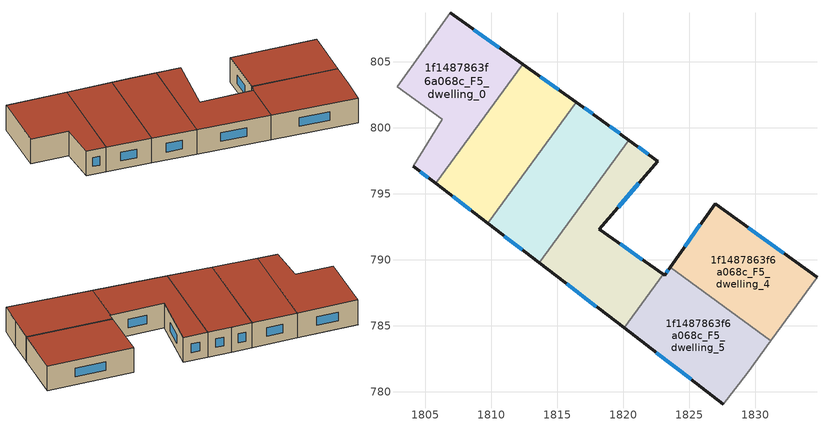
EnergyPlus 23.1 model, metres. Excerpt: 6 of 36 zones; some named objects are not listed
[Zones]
1f1487863f6a068c_F5_dwelling_0
 floor to 1f1487863f6a068c_F4_dwelling_0 (EU_floor_Construction): 1812.37,804.82 1805.77,795.79 1804.06,797.1 1806.27,800.64 1802.84,803.11 1806.89,808.71 z15
 wall outside (EU_wall_Construction): 1804.06,797.1 1805.77,795.79 / 1812.37,804.82 1806.89,808.71 z15:18
 wall adiabatic (EU_wall_Construction): 1806.89,808.71 1802.84,803.11 1806.27,800.64 1804.06,797.1 z15:18
 wall to 1f1487863f6a068c_F5_dwelling_1 (EU_wall_Construction): 1805.77,795.79 1812.37,804.82 z15:18
 window (EU_Window_Construction): 1804.62,796.67 1805.21,796.21 / 1810.59,806.08 1808.67,807.44 z15.98:17.02
 roof outside (EU_roof_Construction): 1805.77,795.79 1812.37,804.82 1806.89,808.71 1802.84,803.11 1806.27,800.64 1804.06,797.1 z18
1f1487863f6a068c_F5_dwelling_1
 floor to 1f1487863f6a068c_F4_dwelling_1 (EU_floor_Construction): 1816.44,801.93 1809.72,792.75 1805.77,795.79 1812.37,804.82 z15
 wall outside (EU_wall_Construction): 1816.44,801.93 1812.37,804.82 / 1805.77,795.79 1809.72,792.75 z15:18
 wall to 1f1487863f6a068c_F5_dwelling_2 (EU_wall_Construction): 1809.72,792.75 1816.44,801.93 z15:18
 window (EU_Window_Construction): 1815.12,802.87 1813.7,803.88 / 1807.06,794.8 1808.44,793.74 z15.98:17.02
 roof outside (EU_roof_Construction): 1809.72,792.75 1816.44,801.93 1812.37,804.82 1805.77,795.79 z18
1f1487863f6a068c_F5_dwelling_2
 floor to 1f1487863f6a068c_F4_dwelling_2 (EU_floor_Construction): 1818.28,800.63 1820.42,799.07 1813.61,789.77 1809.72,792.75 1816.44,801.93 z15
 wall outside (EU_wall_Construction): 1809.72,792.75 1813.61,789.77 / 1820.42,799.07 1818.28,800.63 1816.44,801.93 z15:18
 wall to 1f1487863f6a068c_F5_dwelling_3 (EU_wall_Construction): 1813.61,789.77 1820.42,799.07 z15:18
 window (EU_Window_Construction): 1810.99,791.78 1812.35,790.74 / 1817.68,801.05 1817.04,801.51 / 1819.72,799.58 1818.98,800.12 z15.98:17.02
 roof outside (EU_roof_Construction): 1813.61,789.77 1820.42,799.07 1818.28,800.63 1816.44,801.93 1809.72,792.75 z18
1f1487863f6a068c_F5_dwelling_3
 floor to 1f1487863f6a068c_F4_dwelling_3 (EU_floor_Construction): 1822.62,797.48 1818.18,792.32 1823.02,788.9 1820.05,784.83 1813.61,789.77 1820.42,799.07 z15
 wall outside (EU_wall_Construction): 1813.61,789.77 1820.05,784.83 / 1823.02,788.9 1818.18,792.32 1822.62,797.48 1820.42,799.07 z15:18
 wall to 1f1487863f6a068c_F5_dwelling_5 (EU_wall_Construction): 1820.05,784.83 1823.02,788.9 z15:18
 window (EU_Window_Construction): 1815.71,788.16 1817.96,786.44 / 1821.9,798 1821.14,798.55 / 1819.62,794 1821.18,795.8 / 1821.45,790.01 1819.75,791.21 z15.98:17.02
 roof outside (EU_roof_Construction): 1820.05,784.83 1823.02,788.9 1818.18,792.32 1822.62,797.48 1820.42,799.07 1813.61,789.77 z18
1f1487863f6a068c_F5_dwelling_4
 floor to 1f1487863f6a068c_F4_dwelling_4 (EU_floor_Construction): 1834.68,788.66 1831.19,783.85 1823.55,789.44 1826.95,794.25 z15
 wall outside (EU_wall_Construction): 1834.68,788.66 1826.95,794.25 1823.55,789.44 z15:18
 wall adiabatic (EU_wall_Construction): 1831.19,783.85 1834.68,788.66 z15:18
 wall to 1f1487863f6a068c_F5_dwelling_5 (EU_wall_Construction): 1823.55,789.44 1831.19,783.85 z15:18
 window (EU_Window_Construction): 1825.84,792.68 1824.66,791 / 1832.17,790.48 1829.46,792.43 z15.98:17.02
 roof outside (EU_roof_Construction): 1831.19,783.85 1834.68,788.66 1826.95,794.25 1823.55,789.44 z18
1f1487863f6a068c_F5_dwelling_5
 floor to 1f1487863f6a068c_F4_dwelling_5 (EU_floor_Construction): 1831.19,783.85 1829.4,781.4 1827.58,779.06 1820.05,784.83 1823.02,788.9 1823.12,788.83 1823.55,789.44 z15
 wall outside (EU_wall_Construction): 1823.55,789.44 1823.12,788.83 1823.02,788.9 / 1820.05,784.83 1827.58,779.06 z15:18
 wall adiabatic (EU_wall_Construction): 1827.58,779.06 1829.4,781.4 1831.19,783.85 z15:18
 window (EU_Window_Construction): 1823.41,789.24 1823.26,789.03 / 1822.5,782.95 1825.13,780.94 z15.98:17.02
 roof outside (EU_roof_Construction): 1829.4,781.4 1831.19,783.85 1823.55,789.44 1823.12,788.83 1823.02,788.9 1820.05,784.83 1827.58,779.06 z18
[Building]
EU S2 Campaign: North Axis=0; Terrain=City; Solar Distribution=FullExterior
[Site:Location]
Bologna: Latitude=44.5; Longitude=11.25; Time Zone=1; Elevation=37
[SizingPeriod:WeatherFileDays]
AnnualSizingPeriod: Begin Month=1; Begin Day of Month=1; End Month=12; End Day of Month=31; Day of Week for Start Day=Monday; Use Weather File Daylight Saving Period=No; Use Weather File Rain and Snow Indicators=No
[MATERIAL]
EU_InternalMass_Material: Roughness=MediumRough; Thickness=0.1; Conductivity=1; Density=1800; Specific Heat=900; Thermal Absorptance=0.9; Solar Absorptance=0.7; Visible Absorptance=0.7
[MATERIAL:NOMASS] Roughness=MediumRough; Thermal Absorptance=0.9; Solar Absorptance=0.7; Visible Absorptance=0.7
Name | Thermal Resistance
EU_wall_NoMass | 0.905828
EU_roof_NoMass | 0.37593
EU_floor_NoMass | 0.67114
[WINDOWMATERIAL:SIMPLEGLAZINGSYSTEM]
EU_Window_SimpleGlazing: UFactor=4.52486; Solar Heat Gain Coefficient=0.85; Visible Transmittance=0.85
[CONSTRUCTION]
EU_wall_Construction: EU_wall_NoMass
EU_roof_Construction: EU_roof_NoMass
EU_floor_Construction: EU_floor_NoMass
EU_Window_Construction: EU_Window_SimpleGlazing
EU_InternalMass_Construction: EU_InternalMass_Material
[ZONE] Type=1; Multiplier=1; Ceiling Height=autocalculate; Floor Area=autocalculate; Part of Total Floor Area=Yes
Name | Volume
1f1487863f6a068c_F5_dwelling_0 | 168.539
1f1487863f6a068c_F5_dwelling_1 | 168.5625
1f1487863f6a068c_F5_dwelling_2 | 168.554
1f1487863f6a068c_F5_dwelling_3 | 168.524
1f1487863f6a068c_F5_dwelling_4 | 168.555
1f1487863f6a068c_F5_dwelling_5 | 168.547
[INTERNALMASS] Construction=EU_InternalMass_Construction
Name | Zone or ZoneList | Surface Area
1f1487863f6a068c_F5_dwelling_0_EU_InternalMass | 1f1487863f6a068c_F5_dwelling_0 | 56.1799
1f1487863f6a068c_F5_dwelling_1_EU_InternalMass | 1f1487863f6a068c_F5_dwelling_1 | 56.1875
1f1487863f6a068c_F5_dwelling_2_EU_InternalMass | 1f1487863f6a068c_F5_dwelling_2 | 56.1844
1f1487863f6a068c_F5_dwelling_3_EU_InternalMass | 1f1487863f6a068c_F5_dwelling_3 | 56.1746
1f1487863f6a068c_F5_dwelling_4_EU_InternalMass | 1f1487863f6a068c_F5_dwelling_4 | 56.1838
1f1487863f6a068c_F5_dwelling_5_EU_InternalMass | 1f1487863f6a068c_F5_dwelling_5 | 56.1809
[OTHEREQUIPMENT] Fuel Type=Electricity; Design Level Calculation Method=Watts/Area; Power per Zone Floor Area=1; Fraction Latent=0; Fraction Radiant=0; Fraction Lost=0; Carbon Dioxide Generation Rate=0; EndUse Subcategory=EU_Step8_InternalGains
Name | Zone or ZoneList or Space or SpaceList | Schedule
EU_Step8_InternalGain_1f1487863f6a068c_F5_dwelling_0_f000 | 1f1487863f6a068c_F5_dwelling_0 | EU_Step8_GainSchedule_1f1487863f6a068c_F5_dwelling_0_f000
EU_Step8_InternalGain_1f1487863f6a068c_F5_dwelling_1_f000 | 1f1487863f6a068c_F5_dwelling_1 | EU_Step8_GainSchedule_1f1487863f6a068c_F5_dwelling_1_f000
EU_Step8_InternalGain_1f1487863f6a068c_F5_dwelling_2_f000 | 1f1487863f6a068c_F5_dwelling_2 | EU_Step8_GainSchedule_1f1487863f6a068c_F5_dwelling_2_f000
EU_Step8_InternalGain_1f1487863f6a068c_F5_dwelling_3_f000 | 1f1487863f6a068c_F5_dwelling_3 | EU_Step8_GainSchedule_1f1487863f6a068c_F5_dwelling_3_f000
EU_Step8_InternalGain_1f1487863f6a068c_F5_dwelling_4_f000 | 1f1487863f6a068c_F5_dwelling_4 | EU_Step8_GainSchedule_1f1487863f6a068c_F5_dwelling_4_f000
EU_Step8_InternalGain_1f1487863f6a068c_F5_dwelling_5_f000 | 1f1487863f6a068c_F5_dwelling_5 | EU_Step8_GainSchedule_1f1487863f6a068c_F5_dwelling_5_f000
[ZONEVENTILATION:DESIGNFLOWRATE] Schedule=EU_AlwaysOn; Design Flow Rate Calculation Method=AirChanges/Hour; Air Changes per Hour=0.73129; Ventilation Type=Natural; Fan Pressure Rise=0; Fan Total Efficiency=1; Constant Term Coefficient=1; Temperature Term Coefficient=0; Velocity Term Coefficient=0; Velocity Squared Term Coefficient=0; Minimum Indoor Temperature=-100; Maximum Indoor Temperature=100; Delta Temperature=-100; Minimum Outdoor Temperature=-100; Maximum Outdoor Temperature=100; Maximum Wind Speed=40
Name | Zone or ZoneList or Space or SpaceList
EU_ConstantAir_1f1487863f6a068c_F5_dwelling_0 | 1f1487863f6a068c_F5_dwelling_0
EU_ConstantAir_1f1487863f6a068c_F5_dwelling_1 | 1f1487863f6a068c_F5_dwelling_1
EU_ConstantAir_1f1487863f6a068c_F5_dwelling_2 | 1f1487863f6a068c_F5_dwelling_2
EU_ConstantAir_1f1487863f6a068c_F5_dwelling_3 | 1f1487863f6a068c_F5_dwelling_3
EU_ConstantAir_1f1487863f6a068c_F5_dwelling_4 | 1f1487863f6a068c_F5_dwelling_4
EU_ConstantAir_1f1487863f6a068c_F5_dwelling_5 | 1f1487863f6a068c_F5_dwelling_5
[HVACTEMPLATE:ZONE:IDEALLOADSAIRSYSTEM] System Availability Schedule=EU_AlwaysOn; Maximum Heating Supply Air Temperature=50; Minimum Cooling Supply Air Temperature=13; Maximum Heating Supply Air Humidity Ratio=0.0156; Minimum Cooling Supply Air Humidity Ratio=0.0077; Heating Limit=NoLimit; Cooling Limit=NoLimit; Heating Availability Schedule=EU_AlwaysOn; Cooling Availability Schedule=EU_CoolingOff; Dehumidification Control Type=ConstantSensibleHeatRatio; Cooling Sensible Heat Ratio=0.7; Dehumidification Setpoint=60; Humidification Control Type=None; Humidification Setpoint=30; Outdoor Air Method=None; Outdoor Air Flow Rate per Person=0.00944; Outdoor Air Flow Rate per Zone Floor Area=0; Outdoor Air Flow Rate per Zone=0; Demand Controlled Ventilation Type=None; Outdoor Air Economizer Type=NoEconomizer; Heat Recovery Type=None; Sensible Heat Recovery Effectiveness=0.7; Latent Heat Recovery Effectiveness=0.65
Name | Template Thermostat
1f1487863f6a068c_F5_dwelling_0 | EU_HeatOnly_1f1487863f6a068c_F5_dwelling_0
1f1487863f6a068c_F5_dwelling_1 | EU_HeatOnly_1f1487863f6a068c_F5_dwelling_1
1f1487863f6a068c_F5_dwelling_2 | EU_HeatOnly_1f1487863f6a068c_F5_dwelling_2
1f1487863f6a068c_F5_dwelling_3 | EU_HeatOnly_1f1487863f6a068c_F5_dwelling_3
1f1487863f6a068c_F5_dwelling_4 | EU_HeatOnly_1f1487863f6a068c_F5_dwelling_4
1f1487863f6a068c_F5_dwelling_5 | EU_HeatOnly_1f1487863f6a068c_F5_dwelling_5
[SIZING:ZONE] Zone Cooling Design Supply Air Temperature Input Method=SupplyAirTemperature; Zone Cooling Design Supply Air Temperature=13; Zone Heating Design Supply Air Temperature Input Method=SupplyAirTemperature; Zone Heating Design Supply Air Temperature=50; Zone Cooling Design Supply Air Humidity Ratio=0.008; Zone Heating Design Supply Air Humidity Ratio=0.008; Cooling Design Air Flow Method=DesignDay; Cooling Design Air Flow Rate=0; Cooling Minimum Air Flow per Zone Floor Area=0.000762; Cooling Minimum Air Flow=0; Cooling Minimum Air Flow Fraction=0.2; Heating Design Air Flow Method=DesignDay; Heating Design Air Flow Rate=0; Heating Maximum Air Flow per Zone Floor Area=0.002032; Heating Maximum Air Flow=0.141576; Heating Maximum Air Flow Fraction=0.3; Account for Dedicated Outdoor Air System=No; Dedicated Outdoor Air System Control Strategy=NeutralSupplyAir; Dedicated Outdoor Air Low Setpoint Temperature for Design=autosize; Dedicated Outdoor Air High Setpoint Temperature for Design=autosize; Zone Load Sizing Method=Sensible Load Only No Latent Load; Zone Latent Cooling Design Supply Air Humidity Ratio Input Method=HumidityRatioDifference; Zone Cooling Design Supply Air Humidity Ratio Difference=0.005; Zone Latent Heating Design Supply Air Humidity Ratio Input Method=HumidityRatioDifference; Zone Humidification Design Supply Air Humidity Ratio Difference=0.005
1f1487863f6a068c_F5_dwelling_0; 1f1487863f6a068c_F5_dwelling_1; 1f1487863f6a068c_F5_dwelling_2; 1f1487863f6a068c_F5_dwelling_3; 1f1487863f6a068c_F5_dwelling_4; 1f1487863f6a068c_F5_dwelling_5
[SCHEDULE:CONSTANT]
Name | Hourly Value
EU_AlwaysOn | 1
EU_CoolingOff | 0
[SCHEDULE:FILE] Column Number=1; Rows to Skip at Top=0; Number of Hours of Data=8760; Column Separator=Comma; Interpolate to Timestep=No; Minutes per Item=60; Adjust Schedule for Daylight Savings=Yes
Name | File
EU_Step8_GainSchedule_1f1487863f6a068c_F5_dwelling_0_f000 | ../../schedules/1f1487863f6a068c/1f1487863f6a068c_F5_dwelling_0_f000_gain.csv
EU_Step8_GainSchedule_1f1487863f6a068c_F5_dwelling_1_f000 | ../../schedules/1f1487863f6a068c/1f1487863f6a068c_F5_dwelling_1_f000_gain.csv
EU_Step8_GainSchedule_1f1487863f6a068c_F5_dwelling_2_f000 | ../../schedules/1f1487863f6a068c/1f1487863f6a068c_F5_dwelling_2_f000_gain.csv
EU_Step8_GainSchedule_1f1487863f6a068c_F5_dwelling_3_f000 | ../../schedules/1f1487863f6a068c/1f1487863f6a068c_F5_dwelling_3_f000_gain.csv
EU_Step8_GainSchedule_1f1487863f6a068c_F5_dwelling_4_f000 | ../../schedules/1f1487863f6a068c/1f1487863f6a068c_F5_dwelling_4_f000_gain.csv
EU_Step8_GainSchedule_1f1487863f6a068c_F5_dwelling_5_f000 | ../../schedules/1f1487863f6a068c/1f1487863f6a068c_F5_dwelling_5_f000_gain.csv
